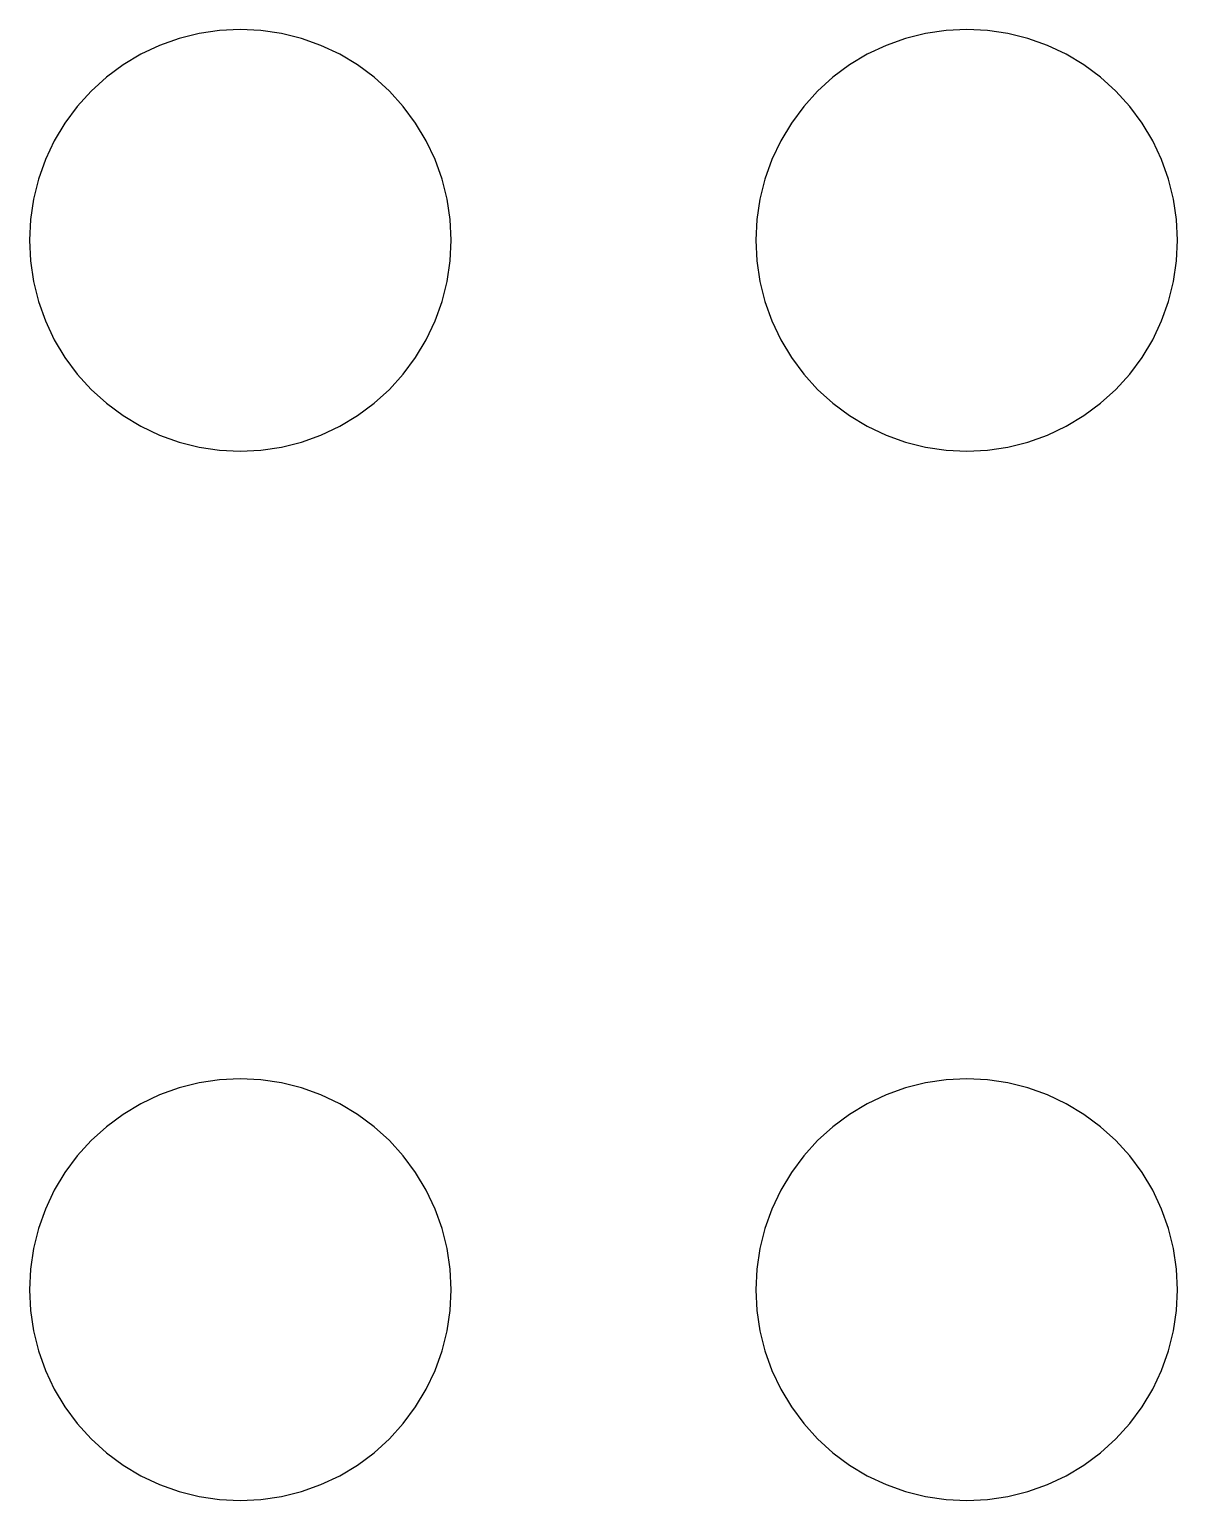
# Model space of a CAD drawing. Header units: millimetres. Extents: x -10.4 to 0.5, y 75.4 to 89.3.
import ezdxf

# ---------------------------------------------------------------- set-up
doc = ezdxf.new("R2010")
doc.units = ezdxf.units.MM
doc.layers.add('Layer 1', color=5, linetype='Continuous')

msp = doc.modelspace()

# ---------------------------------------------------------------- linework, layer by layer
at = {"layer": 'Layer 1'}
for points in [[(-10.401, 87.332), (-10.392, 87.136), (-10.363, 86.942), (-10.315, 86.751), (-10.249, 86.567), (-10.165, 86.389), (-10.064, 86.221), (-9.947, 86.063), (-9.815, 85.918), (-9.67, 85.786), (-9.512, 85.669), (-9.344, 85.568), (-9.167, 85.484), (-8.982, 85.418), (-8.791, 85.37), (-8.597, 85.342), (-8.401, 85.332), (-8.205, 85.342), (-8.011, 85.37), (-7.821, 85.418), (-7.636, 85.484), (-7.458, 85.568), (-7.29, 85.669), (-7.132, 85.786), (-6.987, 85.918), (-6.855, 86.063), (-6.738, 86.221), (-6.637, 86.389), (-6.553, 86.567), (-6.487, 86.751), (-6.44, 86.942), (-6.411, 87.136), (-6.401, 87.332), (-6.411, 87.528), (-6.44, 87.722), (-6.487, 87.912), (-6.553, 88.097), (-6.637, 88.275), (-6.738, 88.443), (-6.855, 88.601), (-6.987, 88.746), (-7.132, 88.878), (-7.29, 88.995), (-7.458, 89.096), (-7.636, 89.18), (-7.821, 89.246), (-8.011, 89.293), (-8.205, 89.322), (-8.401, 89.332), (-8.597, 89.322), (-8.791, 89.293), (-8.982, 89.246), (-9.167, 89.18), (-9.344, 89.096), (-9.512, 88.995), (-9.67, 88.878), (-9.815, 88.746), (-9.947, 88.601), (-10.064, 88.443), (-10.165, 88.275), (-10.249, 88.097), (-10.315, 87.912), (-10.363, 87.722), (-10.392, 87.528)], [(-3.511, 87.332), (-3.501, 87.136), (-3.473, 86.942), (-3.425, 86.751), (-3.359, 86.567), (-3.275, 86.389), (-3.174, 86.221), (-3.057, 86.063), (-2.925, 85.918), (-2.78, 85.786), (-2.622, 85.669), (-2.454, 85.568), (-2.276, 85.484), (-2.092, 85.418), (-1.901, 85.37), (-1.707, 85.342), (-1.511, 85.332), (-1.315, 85.342), (-1.121, 85.37), (-0.931, 85.418), (-0.746, 85.484), (-0.568, 85.568), (-0.4, 85.669), (-0.242, 85.786), (-0.097, 85.918), (0.035, 86.063), (0.152, 86.221), (0.253, 86.389), (0.337, 86.567), (0.403, 86.751), (0.45, 86.942), (0.479, 87.136), (0.489, 87.332), (0.479, 87.528), (0.45, 87.722), (0.403, 87.912), (0.337, 88.097), (0.253, 88.275), (0.152, 88.443), (0.035, 88.601), (-0.097, 88.746), (-0.242, 88.878), (-0.4, 88.995), (-0.568, 89.096), (-0.746, 89.18), (-0.931, 89.246), (-1.121, 89.293), (-1.315, 89.322), (-1.511, 89.332), (-1.707, 89.322), (-1.901, 89.293), (-2.092, 89.246), (-2.276, 89.18), (-2.454, 89.096), (-2.622, 88.995), (-2.78, 88.878), (-2.925, 88.746), (-3.057, 88.601), (-3.174, 88.443), (-3.275, 88.275), (-3.359, 88.097), (-3.425, 87.912), (-3.473, 87.722), (-3.501, 87.528)], [(-10.401, 77.379), (-10.392, 77.183), (-10.363, 76.989), (-10.315, 76.798), (-10.249, 76.614), (-10.165, 76.436), (-10.064, 76.268), (-9.947, 76.11), (-9.815, 75.965), (-9.67, 75.833), (-9.512, 75.716), (-9.344, 75.615), (-9.167, 75.531), (-8.982, 75.465), (-8.791, 75.417), (-8.597, 75.389), (-8.401, 75.379), (-8.205, 75.389), (-8.011, 75.417), (-7.821, 75.465), (-7.636, 75.531), (-7.458, 75.615), (-7.29, 75.716), (-7.132, 75.833), (-6.987, 75.965), (-6.855, 76.11), (-6.738, 76.268), (-6.637, 76.436), (-6.553, 76.614), (-6.487, 76.798), (-6.44, 76.989), (-6.411, 77.183), (-6.401, 77.379), (-6.411, 77.575), (-6.44, 77.769), (-6.487, 77.959), (-6.553, 78.144), (-6.637, 78.322), (-6.738, 78.49), (-6.855, 78.648), (-6.987, 78.793), (-7.132, 78.925), (-7.29, 79.042), (-7.458, 79.143), (-7.636, 79.227), (-7.821, 79.293), (-8.011, 79.34), (-8.205, 79.369), (-8.401, 79.379), (-8.597, 79.369), (-8.791, 79.34), (-8.982, 79.293), (-9.167, 79.227), (-9.344, 79.143), (-9.512, 79.042), (-9.67, 78.925), (-9.815, 78.793), (-9.947, 78.648), (-10.064, 78.49), (-10.165, 78.322), (-10.249, 78.144), (-10.315, 77.959), (-10.363, 77.769), (-10.392, 77.575)], [(-3.511, 77.379), (-3.501, 77.183), (-3.473, 76.989), (-3.425, 76.798), (-3.359, 76.614), (-3.275, 76.436), (-3.174, 76.268), (-3.057, 76.11), (-2.925, 75.965), (-2.78, 75.833), (-2.622, 75.716), (-2.454, 75.615), (-2.276, 75.531), (-2.092, 75.465), (-1.901, 75.417), (-1.707, 75.389), (-1.511, 75.379), (-1.315, 75.389), (-1.121, 75.417), (-0.931, 75.465), (-0.746, 75.531), (-0.568, 75.615), (-0.4, 75.716), (-0.242, 75.833), (-0.097, 75.965), (0.035, 76.11), (0.152, 76.268), (0.253, 76.436), (0.337, 76.614), (0.403, 76.798), (0.45, 76.989), (0.479, 77.183), (0.489, 77.379), (0.479, 77.575), (0.45, 77.769), (0.403, 77.959), (0.337, 78.144), (0.253, 78.322), (0.152, 78.49), (0.035, 78.648), (-0.097, 78.793), (-0.242, 78.925), (-0.4, 79.042), (-0.568, 79.143), (-0.746, 79.227), (-0.931, 79.293), (-1.121, 79.34), (-1.315, 79.369), (-1.511, 79.379), (-1.707, 79.369), (-1.901, 79.34), (-2.092, 79.293), (-2.276, 79.227), (-2.454, 79.143), (-2.622, 79.042), (-2.78, 78.925), (-2.925, 78.793), (-3.057, 78.648), (-3.174, 78.49), (-3.275, 78.322), (-3.359, 78.144), (-3.425, 77.959), (-3.473, 77.769), (-3.501, 77.575)]]:
    msp.add_lwpolyline(points, close=True, dxfattribs=at)

doc.saveas('drawing.dxf')
